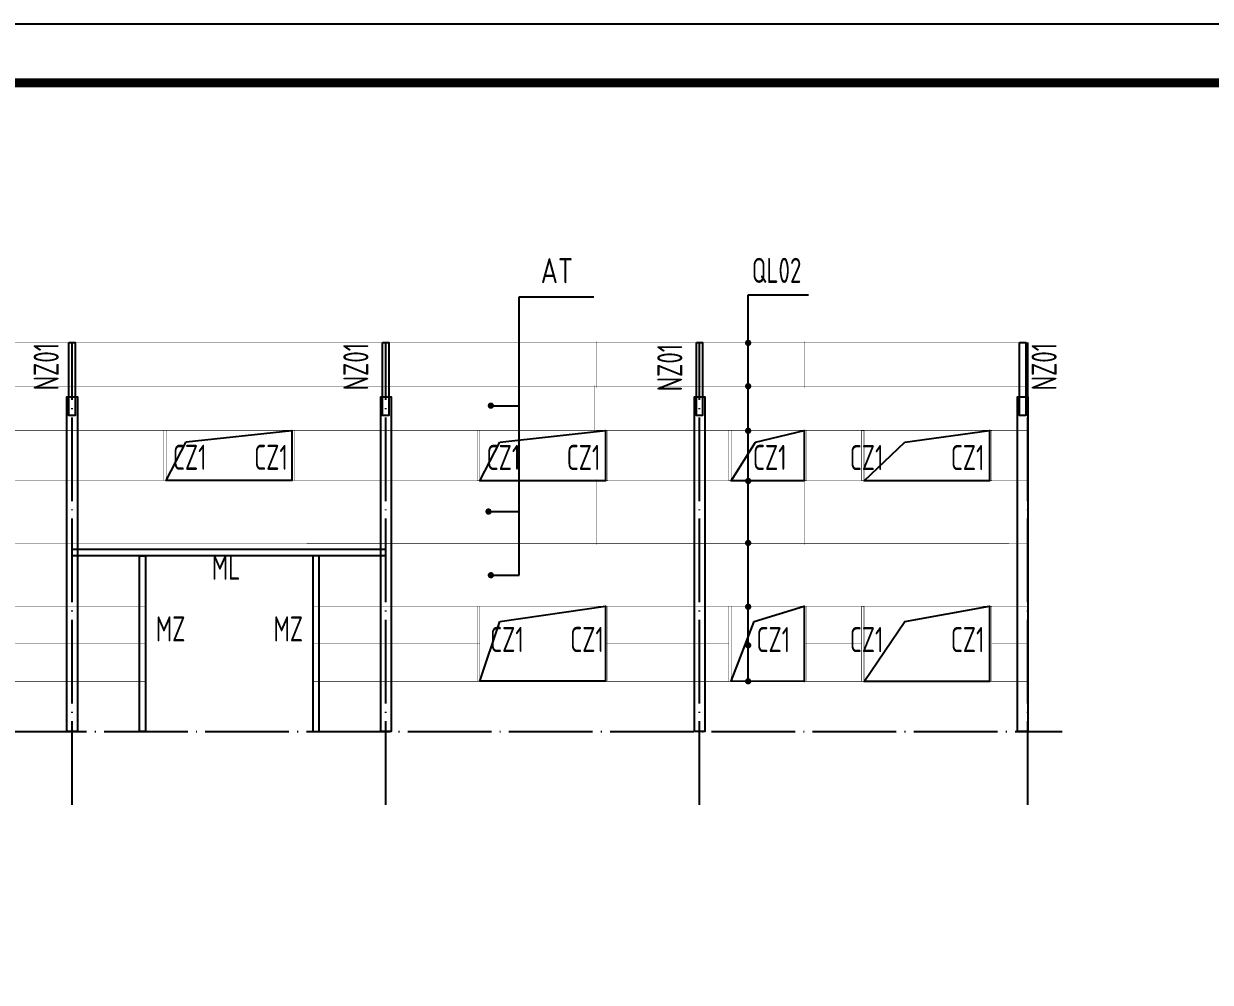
# Model space of a CAD drawing. Extents: x 180850 to 1399066, y 113487 to 334416.
# Drawn here: x 1097858 to 1126225, y 197465 to 220382 of the extents above; entities that cross this region are included whole.
import ezdxf
from ezdxf.enums import TextEntityAlignment as Align

# ---------------------------------------------------------------- set-up
doc = ezdxf.new("R2010")
doc.units = 0
doc.header["$LTSCALE"] = 1000
doc.linetypes.add('DOTE', pattern=[2.42, 2, -0.2, 0.02, -0.2])
doc.layers.add('_0', color=7, linetype='Continuous', lineweight=25)
for name, color, linetype in [('AXIS', 3, 'Continuous'), ('DOTE', 1, 'Continuous'), ('GL', 150, 'Continuous'), ('GZ', 50, 'Continuous'), ('LT', 27, 'Continuous'), ('PUB_TITLE', 4, 'Continuous'), ('TEXT', 7, 'Continuous'), ('THIN', 7, 'Continuous')]:
    doc.layers.add(name, color=color, linetype=linetype)
doc.styles.add('TSSD_Label', font='tssdeng.shx', dxfattribs={"width": 0.7, "bigfont": 'hztxt.shx'})
doc.styles.add('TSSD_Norm', font='tssdeng.shx', dxfattribs={"bigfont": 'hztxt.shx'})

msp = doc.modelspace()

# ---------------------------------------------------------------- linework, layer by layer
at = {"layer": '_0', "color": 1, "const_width": 75}
for points in [[(1115139.38, 212751.32, 1), (1115214.38, 212751.32, 1)], [(1115139.38, 211715.39, 1), (1115214.38, 211715.39, 1)], [(1108988.27, 211249.85, 1), (1109063.27, 211249.85, 1)], [(1115139.38, 210649.72, 1), (1115214.38, 210649.72, 1)], [(1115141.2, 209449.72, 1), (1115216.2, 209449.72, 1)], [(1108931.99, 208718.82, 1), (1109006.99, 208718.82, 1)], [(1115139.38, 207966.93, 1), (1115214.38, 207966.93, 1)], [(1108988.27, 207196.45, 1), (1109063.27, 207196.45, 1)], [(1115139.38, 206442.35, 1), (1115214.38, 206442.35, 1)], [(1115139.38, 205520.72, 1), (1115214.38, 205520.72, 1)], [(1115139.38, 204660.13, 1), (1115214.38, 204660.13, 1)]]:
    msp.add_lwpolyline(points, format="xyb", close=True, dxfattribs=at)
at = {"layer": 'AXIS', "linetype": 'ByBlock'}
for p, q in [((1115176.88, 204601.07), (1115176.88, 213897.73)), ((1115176.88, 213897.73), (1116621.57, 213897.73)), ((1109702.87, 213854.44), (1111483.51, 213854.44)), ((1109702.87, 207196.46), (1109702.87, 213854.44))]:
    msp.add_line(p, q, dxfattribs=at)
at = {"layer": 'AXIS'}
for p, q in [((1109022.3, 211249.86), (1109702.87, 211249.86)), ((1108966.02, 208718.83), (1109702.87, 208718.83)), ((1109022.3, 207196.46), (1109702.87, 207196.46))]:
    msp.add_line(p, q, dxfattribs=at)
at = {"layer": 'AXIS', "color": 6, "linetype": 'ByBlock'}
for p, q in [((1106513.63, 207810.13), (1099013.63, 207810.13)), ((1106513.63, 207660.13), (1099013.63, 207660.13))]:
    msp.add_line(p, q, dxfattribs=at)
at = {"layer": 'AXIS', "color": 3, "linetype": 'ByBlock', "const_width": 1}
for points in [[(1101458.63, 211680.13), (1101458.63, 211740.13), (1101458.63, 212730.13), (1101458.63, 212790.13)], [(1104058.63, 211680.13), (1104058.63, 211740.13), (1104058.63, 212730.13), (1104058.63, 212790.13)], [(1108958.63, 211680.13), (1108958.63, 211740.13), (1108958.63, 212730.13), (1108958.63, 212790.13)], [(1111558.63, 211680.13), (1111558.63, 211740.13), (1111558.63, 212730.13), (1111558.63, 212790.13)], [(1116515.89, 211680.13), (1116515.89, 211740.13), (1116515.89, 212730.13), (1116515.89, 212790.13)], [(1119361.37, 211680.13), (1119361.37, 211740.13), (1119361.37, 212730.13), (1119361.37, 212790.13)], [(1101523.63, 210626.76), (1101523.63, 210686.76), (1101523.63, 211680.13), (1101523.63, 211740.13)], [(1104003.63, 210626.76), (1104003.63, 210686.76), (1104003.63, 211680.13), (1104003.63, 211740.13)], [(1109023.63, 210626.76), (1109023.63, 210686.76), (1109023.63, 211680.13), (1109023.63, 211740.13)], [(1111503.63, 210626.76), (1111503.63, 210686.76), (1111503.63, 211680.13), (1111503.63, 211740.13)], [(1116580.89, 210626.76), (1116580.89, 210686.76), (1116580.89, 211680.13), (1116580.89, 211740.13)], [(1119296.37, 210626.76), (1119296.37, 210686.76), (1119296.37, 211680.13), (1119296.37, 211740.13)], [(1101458.63, 207930.13), (1101458.63, 207930.13), (1101458.63, 209430.13), (1101458.63, 209490.13)], [(1104058.63, 207930.13), (1104058.63, 207930.13), (1104058.63, 209430.13), (1104058.63, 209490.13)], [(1108958.63, 207926.76), (1108958.63, 207986.76), (1108958.63, 209426.76), (1108958.63, 209486.76)], [(1111558.63, 207926.76), (1111558.63, 207986.76), (1111558.63, 209426.76), (1111558.63, 209486.76)], [(1116515.89, 207926.76), (1116515.89, 207986.76), (1116515.89, 209426.76), (1116515.89, 209486.76)], [(1119361.37, 207926.76), (1119361.37, 207986.76), (1119361.37, 209426.76), (1119361.37, 209486.76)], [(1109018.63, 206426.76), (1109018.63, 206486.76), (1109018.63, 207926.76), (1109018.63, 207986.76)], [(1111498.63, 206426.76), (1111498.63, 206486.76), (1111498.63, 207926.76), (1111498.63, 207986.76)], [(1116575.89, 206426.76), (1116575.89, 206486.76), (1116575.89, 207926.76), (1116575.89, 207986.76)], [(1119301.37, 206426.76), (1119301.37, 206486.76), (1119301.37, 207926.76), (1119301.37, 207986.76)]]:
    msp.add_lwpolyline(points, dxfattribs=at)
at = {"layer": 'AXIS', "color": 6, "linetype": 'ByBlock'}
for points in [[(1100621.63, 207660.13), (1100771.63, 207660.13), (1100771.63, 203460.13), (1100621.63, 203460.13)], [(1104921.63, 207660.13), (1104771.63, 207660.13), (1104771.63, 203460.13), (1104921.63, 203460.13)]]:
    msp.add_lwpolyline(points, close=True, dxfattribs=at)
at = {"layer": 'DOTE', "linetype": 'DOTE'}
for p, q in [((1099013.63, 201710.13), (1099013.63, 212760.13)), ((1106513.63, 201710.13), (1106513.63, 212760.13)), ((1114013.63, 201710.13), (1114013.63, 212760.13)), ((1121863.63, 201710.13), (1121863.63, 212760.13)), ((1061057.98, 203460.13), (1122686.68, 203460.13))]:
    msp.add_line(p, q, dxfattribs=at)
at = {"layer": 'GL'}
for points in [[(1101742.58, 210384.85), (1104263.63, 210660.13), (1104263.63, 209460.13), (1101263.63, 209460.13)], [(1109242.58, 210381.48), (1111763.63, 210656.76), (1111763.63, 209456.76), (1108763.63, 209456.76)], [(1115351.15, 210381.48), (1116513.63, 210656.76), (1116513.63, 209456.76), (1114770.59, 209456.76)], [(1118925.47, 210378.1), (1120946.51, 210653.38), (1120946.51, 209453.38), (1117946.51, 209453.38)], [(1109242.58, 206089.84), (1111763.63, 206456.76), (1111763.63, 204660.13), (1108763.63, 204660.13)], [(1115318.92, 206089.84), (1116513.63, 206453.38), (1116513.63, 204656.76), (1114770.59, 204660.13)], [(1118925.47, 206086.47), (1120946.51, 206453.38), (1120946.51, 204656.76), (1117946.51, 204656.76)]]:
    msp.add_lwpolyline(points, close=True, dxfattribs=at)
at = {"layer": 'GZ'}
for points in [[(1098938.63, 212760.13), (1099088.63, 212760.13), (1099088.63, 211013.86), (1098938.63, 211013.86)], [(1106438.63, 212760.13), (1106588.63, 212760.13), (1106588.63, 211013.86), (1106438.63, 211013.86)], [(1113938.63, 212760.13), (1114088.63, 212760.13), (1114088.63, 211013.86), (1113938.63, 211013.86)], [(1121666.28, 212760.13), (1121816.28, 212760.13), (1121816.28, 211013.86), (1121666.28, 211013.86)], [(1098891.63, 203460.13), (1098891.63, 211460.13), (1099141.63, 211460.13), (1099141.63, 203460.13)], [(1106391.63, 203460.13), (1106391.63, 211460.13), (1106641.63, 211460.13), (1106641.63, 203460.13)], [(1113891.63, 203460.13), (1113891.63, 211460.13), (1114141.63, 211460.13), (1114141.63, 203460.13)], [(1121613.63, 203460.13), (1121613.63, 211460.13), (1121863.63, 211460.13), (1121863.63, 203460.13)]]:
    msp.add_lwpolyline(points, close=True, dxfattribs=at)
at = {"layer": 'LT', "linetype": 'ByBlock', "const_width": 10}
for points in [[(1121863.63, 212760.13), (1061763.63, 212760.13)], [(1121863.63, 211710.13), (1061763.63, 211710.13)], [(1121863.63, 210660.13), (1061763.63, 210660.13)], [(1121863.63, 209460.13), (1061763.63, 209460.13)], [(1121413.85, 207960.13), (1061763.63, 207960.13)], [(1121863.63, 207956.76), (1104621.63, 207956.76)], [(1100771.63, 206456.76), (1082271.63, 206456.76)], [(1121863.63, 206456.76), (1104771.63, 206456.76)], [(1100771.63, 205558.44), (1097320.59, 205558.44)], [(1104755.63, 205558.44), (1108763.63, 205558.44)], [(1111763.63, 205558.44), (1114713.63, 205558.44)], [(1116513.63, 205555.07), (1117889.56, 205555.07)], [(1121003.47, 205555.07), (1121863.63, 205558.44)], [(1100771.63, 204660.13), (1082271.63, 204660.13)], [(1121863.63, 204660.13), (1104771.63, 204660.13)]]:
    msp.add_lwpolyline(points, dxfattribs=at)
for points in [[(1101206.67, 210660.13), (1101263.63, 210660.13), (1101263.63, 209460.13), (1101206.67, 209460.13)], [(1104320.59, 210660.13), (1104263.63, 210660.13), (1104263.63, 209460.13), (1104320.59, 209460.13)], [(1108706.67, 210656.76), (1108763.63, 210656.76), (1108763.63, 209456.76), (1108706.67, 209456.76)], [(1111820.59, 210656.76), (1111763.63, 210656.76), (1111763.63, 209456.76), (1111820.59, 209456.76)], [(1114713.63, 210656.76), (1114770.59, 210656.76), (1114770.59, 209456.76), (1114713.63, 209456.76)], [(1116513.63, 210656.76), (1116570.59, 210656.76), (1116570.59, 209456.76), (1116513.63, 209456.76)], [(1117889.56, 210653.38), (1117946.51, 210653.38), (1117946.51, 209453.38), (1117889.56, 209453.38)], [(1121003.47, 210653.38), (1120946.51, 210653.38), (1120946.51, 209453.38), (1121003.47, 209453.38)], [(1108706.67, 206456.76), (1108763.63, 206456.76), (1108763.63, 204660.13), (1108706.67, 204660.13)], [(1111820.59, 206456.76), (1111763.63, 206456.76), (1111763.63, 204660.13), (1111820.59, 204660.13)], [(1114713.63, 206456.76), (1114770.59, 206456.76), (1114770.59, 204660.13), (1114713.63, 204660.13)], [(1116513.63, 206456.76), (1116570.59, 206456.76), (1116570.59, 204660.13), (1116513.63, 204660.13)], [(1117889.56, 206453.38), (1117946.51, 206453.38), (1117946.51, 204656.76), (1117889.56, 204656.76)], [(1121003.47, 206453.38), (1120946.51, 206453.38), (1120946.51, 204656.76), (1121003.47, 204656.76)]]:
    msp.add_lwpolyline(points, close=True, dxfattribs=at)
at = {"layer": 'PUB_TITLE'}
msp.add_lwpolyline([(1041333.16, 220381.89), (1189933.16, 220381.89), (1189933.16, 136381.97), (1041333.16, 136381.97)], close=True, dxfattribs=at)
at = {"layer": 'PUB_TITLE', "const_width": 212.12}
msp.add_lwpolyline([(1044868.51, 137796.11), (1044868.51, 218967.75), (1188519.02, 218967.75), (1188519.02, 137796.11)], close=True, dxfattribs=at)

# ---------------------------------------------------------------- texts
at = {"layer": 'TEXT', "style": 'TSSD_Label', "width": 0.7}
msp.add_text('QL02', height=600, dxfattribs=at).set_placement((1116449.59, 214005.55), align=Align.BOTTOM_RIGHT)
at = {"layer": 'TEXT', "style": 'TSSD_Norm', "width": 0.7}
for p in [(1098694.89, 211615.87), (1106098.2, 211615.87), (1113603.52, 211593.2), (1122551.96, 211615.87)]:
    msp.add_text('NZ01', height=600, rotation=90, dxfattribs=at).set_placement(p)
at = {"layer": 'TEXT', "style": 'TSSD_Label', "width": 0.7}
for s, p in [('CZ1', (1101423.62, 209716.03)), ('CZ1', (1103367.39, 209716.03)), ('CZ1', (1108923.62, 209712.66)), ('CZ1', (1110838.47, 209712.66)), ('CZ1', (1115290.78, 209712.66)), ('CZ1', (1117606.5, 209709.28)), ('CZ1', (1120021.35, 209709.28)), ('ML', (1102353.98, 207086.81)), ('MZ', (1101016.1, 205612.76)), ('MZ', (1103828.9, 205612.76)), ('CZ1', (1109007.34, 205360.59)), ('CZ1', (1110922.18, 205360.59)), ('CZ1', (1115375.91, 205357.22)), ('CZ1', (1117606.5, 205357.22)), ('CZ1', (1120021.35, 205357.22))]:
    msp.add_text(s, height=600, dxfattribs=at).set_placement(p)
at = {"layer": 'THIN', "style": 'TSSD_Norm', "width": 0.8}
msp.add_text('AT', height=600, dxfattribs=at).set_placement((1110989.73, 213998.2), align=Align.BOTTOM_RIGHT)

doc.saveas('drawing.dxf')
